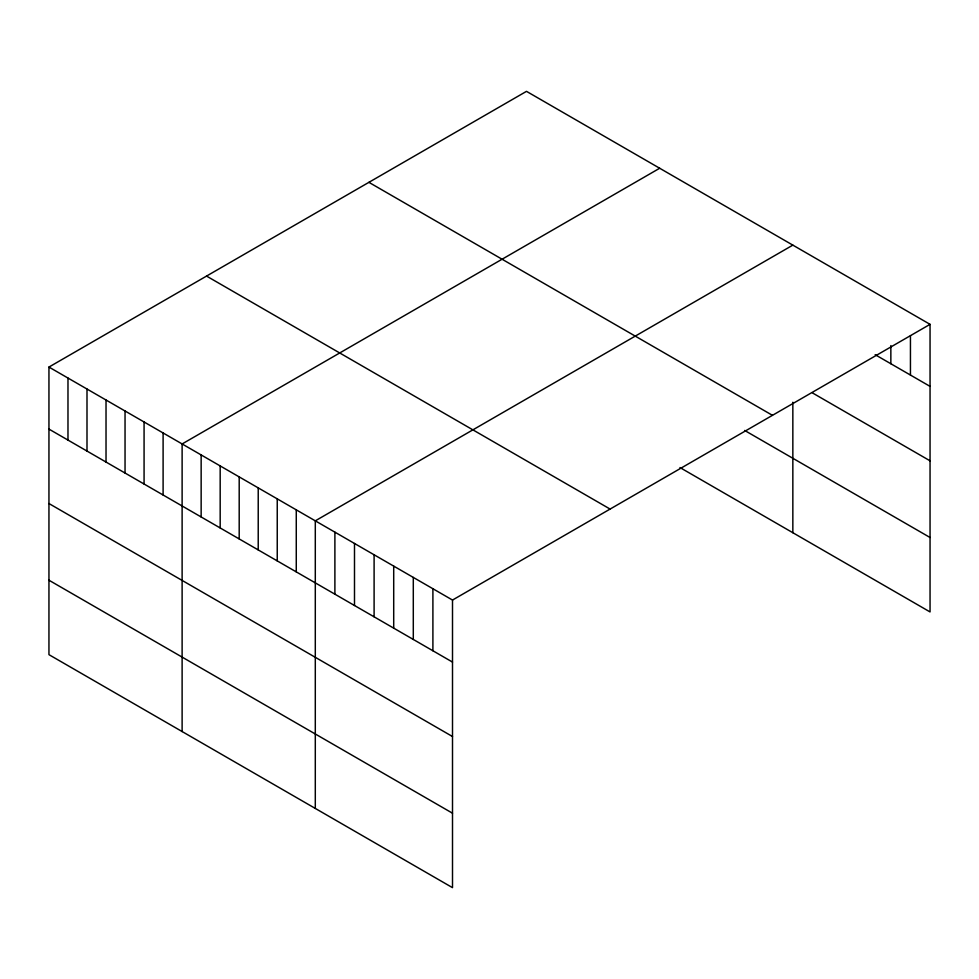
<?xml version="1.0" encoding="UTF-8"?>
<svg xmlns="http://www.w3.org/2000/svg" width="979" height="979" viewBox="0 0 979 979"><rect width="100%" height="100%" fill="white"/><g stroke="black" fill="none" stroke-linecap="round" stroke-linejoin="round"><path stroke-width="1.47" d="M48.95 367.064L452.506 600.054L452.506 887.647L48.95 654.657L48.95 367.064L526.494 91.353L930.05 324.343L930.05 611.936L679.964 467.546M659.675 168.241L182.118 443.952L182.118 731.546M792.843 245.129L315.299 520.84L315.299 808.434M452.506 600.054L930.05 324.343M875.165 354.692L930.05 386.375M812.448 392.909L930.05 460.815M368.912 182.339L772.455 415.329M744.652 430.454L930.05 537.495M206.545 276.078L610.088 509.068M48.95 429.096L452.506 662.085M48.95 503.536L452.506 736.526M48.95 580.217L452.506 813.206M910.446 335.724L910.446 375.055M890.853 345.587L890.853 363.747M792.843 402.247L792.843 532.723M432.902 588.734L432.902 650.766M413.297 577.414L413.297 639.458M393.705 566.107L393.705 628.139M374.1 554.787L374.1 616.819M354.496 543.467L354.496 605.499M334.891 532.148L334.891 594.192M296.27 509.851L296.27 571.883M277.241 498.874L277.241 560.906M258.223 487.885L258.223 549.917M239.194 476.908L239.194 538.939M220.177 465.918L220.177 527.95M201.148 454.929L201.148 516.973M163.101 432.963L163.101 494.995M144.072 421.986L144.072 484.018M125.043 410.996L125.043 473.028M106.026 400.019L106.026 462.051M86.996 389.03L86.996 451.062M67.979 378.053L67.979 440.085"/></g></svg>
